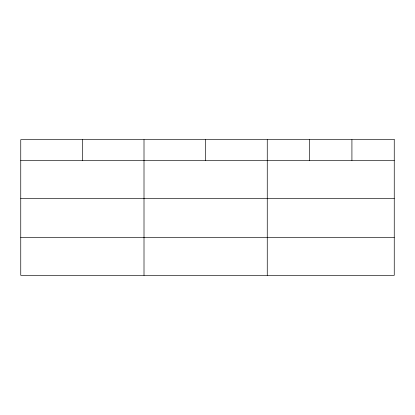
<?xml version="1.0" encoding="UTF-8"?>
<svg xmlns="http://www.w3.org/2000/svg" width="415" height="415" viewBox="0 0 415 415"><rect width="100%" height="100%" fill="white"/><g stroke="black" fill="none" stroke-linecap="round" stroke-linejoin="round"><path stroke-width="0.62" d="M20.75 160.418L394.25 160.418M20.75 198.339L394.25 198.339M20.75 237.411L394.25 237.411M351.92 139.668L351.92 160.418M309.59 139.668L309.59 160.418M267.26 139.668L267.26 275.332M205.632 139.668L205.632 160.418M144.005 139.668L144.005 275.332M82.378 139.668L82.378 160.418M394.25 139.668L20.75 139.668L20.75 275.332L394.25 275.332L394.25 139.668"/></g></svg>
